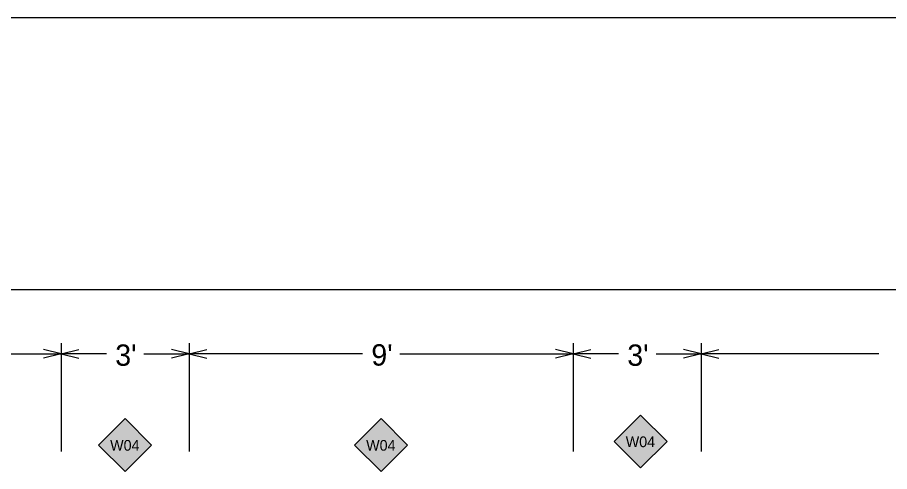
# Model space of a CAD drawing. Header units: inches. Extents: x 0.6 to 35.4, y -22.9 to 0.3.
# Drawn here: x 13.3 to 18.41, y -2.41 to 0.25 of the extents above; entities that cross this region are included whole.
import ezdxf

# ---------------------------------------------------------------- set-up
doc = ezdxf.new("R2010")
doc.units = ezdxf.units.IN
doc.header["$MEASUREMENT"] = 0
doc.layers.add('CAD_  Default', color=7, linetype='Continuous', lineweight=18, true_color=0x000000)
doc.layers.add('Layout Box Export Contents', color=7, linetype='Continuous', lineweight=0, true_color=0x000000)

msp = doc.modelspace()

# ---------------------------------------------------------------- linework, layer by layer
at = {"layer": 'CAD_  Default', "transparency": 33554687}
msp.add_line((0.6251, 0.2533), (35.385, 0.2533), dxfattribs=at)
at = {"layer": 'Layout Box Export Contents', "color": 176, "linetype": 'Continuous', "lineweight": 18, "true_color": 0x000080, "transparency": 33554687}
for p, q in [((18.9567, -1.3417), (8.4756, -1.3417)), ((13.5596, -1.6542), (13.5596, -2.2883)), ((14.3096, -1.6542), (14.3096, -2.2883)), ((16.5596, -1.6542), (16.5596, -2.2883)), ((17.3096, -1.6542), (17.3096, -2.2883)), ((12.8189, -1.7167), (13.5596, -1.7167)), ((13.5596, -1.7167), (13.4555, -1.6907)), ((13.5596, -1.7167), (13.4555, -1.7427)), ((13.5596, -1.7167), (13.6638, -1.6907)), ((13.5596, -1.7167), (13.6638, -1.7427)), ((13.8244, -1.7167), (13.5596, -1.7167)), ((14.0449, -1.7167), (14.3096, -1.7167)), ((14.3096, -1.7167), (14.2055, -1.6907)), ((14.3096, -1.7167), (14.2055, -1.7427)), ((14.3096, -1.7167), (14.4138, -1.6907)), ((14.3096, -1.7167), (14.4138, -1.7427)), ((15.3251, -1.7167), (14.3096, -1.7167)), ((15.5442, -1.7167), (16.5596, -1.7167)), ((16.5596, -1.7167), (16.4555, -1.6907)), ((16.5596, -1.7167), (16.4555, -1.7427)), ((16.5596, -1.7167), (16.6638, -1.6907)), ((16.5596, -1.7167), (16.6638, -1.7427)), ((16.8244, -1.7167), (16.5596, -1.7167)), ((17.0449, -1.7167), (17.3096, -1.7167)), ((17.3096, -1.7167), (17.2055, -1.6907)), ((17.3096, -1.7167), (17.2055, -1.7427)), ((17.3096, -1.7167), (17.4138, -1.6907)), ((17.3096, -1.7167), (17.4138, -1.7427)), ((18.35, -1.7167), (17.3096, -1.7167))]:
    msp.add_line(p, q, dxfattribs=at)
at = {"layer": 'Layout Box Export Contents', "color": 156, "linetype": 'Continuous', "lineweight": 9, "true_color": 0x004080, "transparency": 33554687}
for points in [[(16.9547, -2.3852), (16.7997, -2.2303), (16.9547, -2.0753), (17.1097, -2.2303)], [(16.9547, -2.3852), (16.7997, -2.2303), (16.9547, -2.0753), (17.1097, -2.2303)], [(13.9339, -2.4061), (13.7789, -2.2511), (13.9339, -2.0961), (14.0889, -2.2511)], [(13.9339, -2.4061), (13.7789, -2.2511), (13.9339, -2.0961), (14.0889, -2.2511)], [(15.4339, -2.4061), (15.2789, -2.2511), (15.4339, -2.0961), (15.5889, -2.2511)], [(15.4339, -2.4061), (15.2789, -2.2511), (15.4339, -2.0961), (15.5889, -2.2511)]]:
    msp.add_lwpolyline(points, close=True, dxfattribs=at)
at = {"layer": 'Layout Box Export Contents', "color": 7, "linetype": 'Continuous', "lineweight": 9, "true_color": 0xffffff, "transparency": 33554687}
for points in [[(16.7997, -2.2303), (16.9547, -2.0753), (16.7997, -2.2303), (17.1097, -2.2303)], [(13.7789, -2.2511), (13.9339, -2.0961), (13.7789, -2.2511), (14.0889, -2.2511)], [(15.2789, -2.2511), (15.4339, -2.0961), (15.2789, -2.2511), (15.5889, -2.2511)], [(17.1097, -2.2303), (16.9547, -2.3852), (17.1097, -2.2303), (16.7997, -2.2303)], [(14.0889, -2.2511), (13.9339, -2.4061), (14.0889, -2.2511), (13.7789, -2.2511)], [(15.5889, -2.2511), (15.4339, -2.4061), (15.5889, -2.2511), (15.2789, -2.2511)]]:
    msp.add_solid(points, dxfattribs=at)

# ---------------------------------------------------------------- texts
at = {"layer": 'Layout Box Export Contents', "color": 176, "linetype": 'Continuous', "lineweight": 18, "true_color": 0x000080, "transparency": 33554687, "char_height": 0.125, "width": 0.13875, "attachment_point": 7}
for s, insert in [("\\fChief Blueprint|b0|i0|c0|p0;3'", (13.8765, -1.7886)), ("\\fChief Blueprint|b0|i0|c0|p0;9'", (15.3771, -1.7873)), ("\\fChief Blueprint|b0|i0|c0|p0;3'", (16.8765, -1.7886))]:
    msp.add_mtext(s, dxfattribs=dict(at, insert=insert))
at = {"layer": 'Layout Box Export Contents', "color": 156, "linetype": 'Continuous', "lineweight": 9, "true_color": 0x004080, "transparency": 33554687, "char_height": 0.0625, "width": 0.21875, "attachment_point": 7}
for insert in [(13.8467, -2.2848), (15.3467, -2.2848), (16.8675, -2.264)]:
    msp.add_mtext('\\fChief Blueprint|b0|i0|c0|p0;W04', dxfattribs=dict(at, insert=insert))

doc.saveas('drawing.dxf')
